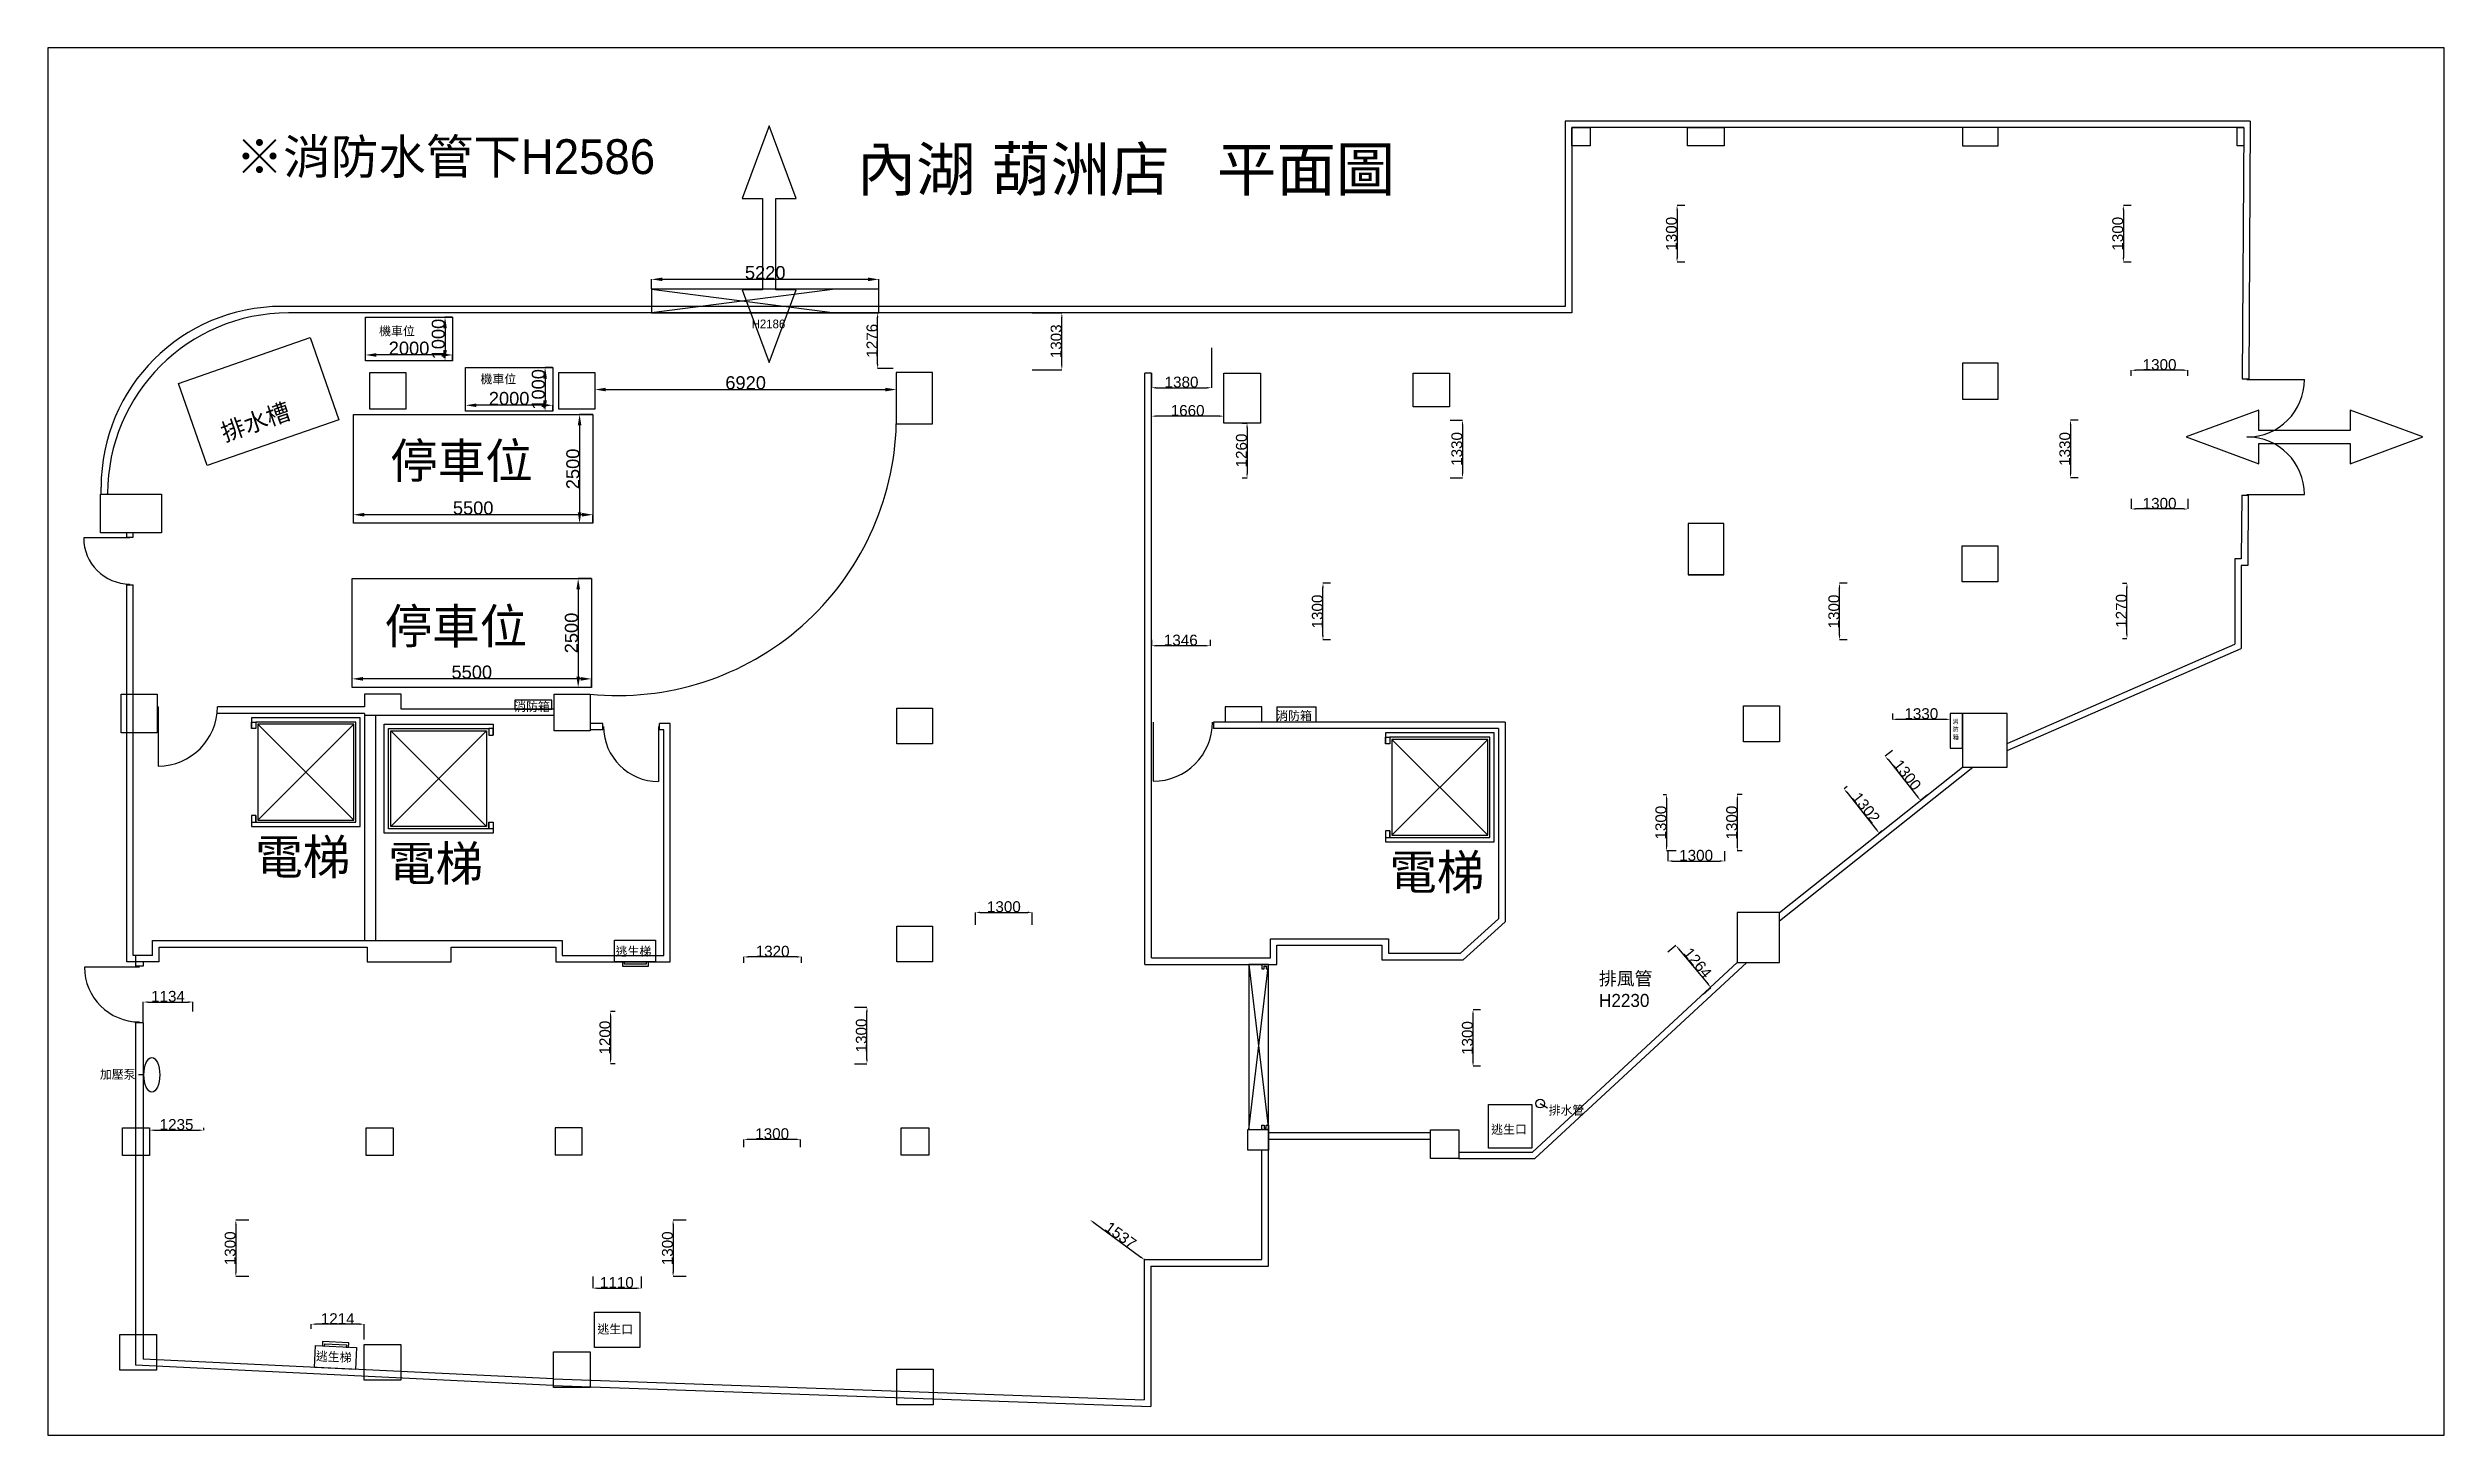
# Model space of a CAD drawing. Header units: millimetres. Extents: x 1751 to 56773, y 691 to 32563.
import ezdxf

# ---------------------------------------------------------------- set-up
doc = ezdxf.new("R2010")
doc.units = ezdxf.units.MM
for name, color, linetype in [('a', 240, 'Continuous'), ('動線', 6, 'Continuous'), ('文字標註', 1, 'Continuous'), ('标注', 7, 'Continuous'), ('標註', 252, 'Continuous')]:
    doc.layers.add(name, color=color, linetype=linetype)
doc.styles.get("Standard").update_dxf_attribs({"font": 'arial.ttf'})
doc.styles.add('新細明體', font='PMingLiU.ttf')

msp = doc.modelspace()

# ---------------------------------------------------------------- linework, layer by layer
at = {"layer": 'a', "ltscale": 5}
for p, q in [((52323, 30883), (36592, 30883)), ((36592, 30883), (36592, 26623)), ((52323, 30883), (52290, 24963)), ((52172, 30733), (36742, 30733)), ((36742, 30733), (36742, 26473)), ((36742, 30313), (36742, 30733)), ((36742, 30733), (37162, 30733)), ((37162, 30313), (36742, 30313)), ((37162, 30733), (37162, 30313)), ((39402, 30313), (39402, 30733)), ((39402, 30733), (40242, 30733)), ((40242, 30313), (39402, 30313)), ((40242, 30733), (40242, 30313)), ((45712, 30733), (45712, 30313)), ((46532, 30733), (45712, 30733)), ((45712, 30313), (46532, 30313)), ((46532, 30313), (46532, 30733)), ((52022, 30313), (52022, 30733)), ((52022, 30733), (52172, 30733)), ((52172, 30313), (52022, 30313)), ((52172, 30733), (52140, 24963)), ((52172, 30733), (52172, 30313)), ((15612, 27023), (15612, 26473)), ((20832, 27023), (15612, 27023)), ((19832, 27023), (15612, 26473)), ((15612, 27023), (19832, 26473)), ((20832, 26473), (20832, 27023)), ((36592, 26623), (7122, 26623)), ((36742, 26473), (7272, 26473)), ((15612, 26473), (20832, 26473)), ((4752, 24856), (7774, 25910)), ((7774, 25910), (8432, 24021)), ((45712, 25323), (45712, 24493)), ((46532, 25323), (45712, 25323)), ((46532, 24493), (46532, 25323)), ((5411, 22967), (4752, 24856)), ((9142, 24263), (9142, 25103)), ((9142, 25103), (9972, 25103)), ((9972, 25103), (9972, 24263)), ((13482, 24263), (13482, 25103)), ((13482, 25103), (14312, 25103)), ((14312, 25103), (14312, 24263)), ((21232, 25103), (21232, 23923)), ((22062, 25103), (21232, 25103)), ((22062, 23923), (22062, 25103)), ((26942, 11504), (26942, 25093)), ((27092, 25093), (26942, 25093)), ((27092, 11654), (27092, 25093)), ((28752, 23943), (28752, 25093)), ((28752, 25093), (29592, 25093)), ((29592, 25093), (29592, 23943)), ((33102, 24313), (33102, 25093)), ((33102, 25093), (33932, 25093)), ((33932, 25093), (33932, 24313)), ((52140, 24963), (52290, 24963)), ((52247, 24943), (53567, 24943)), ((9972, 24263), (9142, 24263)), ((14312, 24263), (13482, 24263)), ((33932, 24313), (33102, 24313)), ((45712, 24493), (46532, 24493)), ((8432, 24021), (5411, 22967)), ((21232, 23923), (22062, 23923)), ((29592, 23943), (28752, 23943)), ((2962, 21423), (2962, 22313)), ((2962, 22313), (4362, 22313)), ((2972, 22313), (2972, 22473)), ((3122, 22313), (3122, 22323)), ((3122, 22313), (3122, 22323)), ((4362, 22313), (4362, 21423)), ((52125, 22283), (52117, 20823)), ((52125, 22283), (52275, 22283)), ((52247, 22303), (53567, 22303)), ((52275, 22283), (52266, 20673)), ((39417, 21633), (39417, 20453)), ((40237, 21633), (39417, 21633)), ((40237, 20453), (40237, 21633)), ((3632, 21304), (2572, 21304)), ((4362, 21423), (2962, 21423)), ((3562, 21323), (3562, 21423)), ((3562, 21323), (3712, 21323)), ((3712, 21323), (3712, 21423)), ((45707, 20293), (45707, 21123)), ((45707, 21123), (46527, 21123)), ((46527, 21123), (46527, 20293)), ((40237, 20453), (39417, 20453)), ((39417, 20453), (40237, 20453)), ((52117, 20823), (51967, 20823)), ((51967, 20823), (51967, 18863)), ((52266, 20673), (52117, 20673)), ((52117, 20673), (52117, 18765)), ((3562, 11563), (3562, 20223)), ((3562, 20223), (3712, 20223)), ((3712, 11713), (3712, 20223)), ((46527, 20293), (45707, 20293)), ((46742, 16583), (51967, 18863)), ((46742, 16420), (52117, 18765)), ((3432, 16823), (3432, 17713)), ((3432, 17713), (4262, 17713)), ((4262, 17713), (4262, 16823)), ((9862, 17713), (9022, 17713)), ((9022, 17713), (9022, 17423)), ((9862, 17373), (9862, 17713)), ((13372, 16873), (13372, 17713)), ((13372, 17713), (14202, 17713)), ((14202, 17713), (14202, 16873)), ((4282, 17423), (4262, 17423)), ((4282, 17423), (4282, 16063)), ((9022, 17423), (5642, 17423)), ((9022, 17273), (5642, 17273)), ((8922, 17173), (6422, 17173)), ((6422, 17173), (6422, 16923)), ((6422, 16923), (6422, 17073)), ((6422, 17073), (6522, 17073)), ((8822, 17073), (6522, 17073)), ((6522, 17073), (6522, 16923)), ((6522, 17073), (6522, 16923)), ((8822, 14773), (8822, 17073)), ((8922, 14673), (8922, 17173)), ((9022, 17273), (9022, 12053)), ((13372, 17223), (9022, 17223)), ((9272, 17223), (9272, 12053)), ((13372, 17373), (9862, 17373)), ((21242, 16573), (21242, 17393)), ((21242, 17393), (22062, 17393)), ((22062, 17393), (22062, 16573)), ((27132, 17073), (27132, 15713)), ((28782, 17073), (28512, 17073)), ((28512, 17073), (28512, 16923)), ((29622, 17423), (28782, 17423)), ((28782, 17423), (28782, 17073)), ((29622, 17073), (28782, 17073)), ((29622, 17073), (29622, 17423)), ((29972, 17073), (29622, 17073)), ((29972, 17423), (29972, 17073)), ((29972, 17423), (30872, 17423)), ((30872, 17073), (29972, 17073)), ((30872, 17073), (30872, 17423)), ((35212, 17073), (30872, 17073)), ((35212, 17073), (35212, 12483)), ((40682, 16623), (40682, 17443)), ((40682, 17443), (41512, 17443)), ((41512, 17443), (41512, 16623)), ((45712, 17273), (45434, 17273)), ((45434, 17273), (45434, 16473)), ((45712, 17273), (45712, 16034)), ((46742, 17273), (45712, 17273)), ((45712, 16473), (45712, 17273)), ((46742, 16034), (46742, 17273)), ((4262, 16823), (3432, 16823)), ((6522, 16923), (6422, 16923)), ((8772, 17023), (6572, 17023)), ((6572, 17023), (6572, 14823)), ((6572, 17023), (8772, 14823)), ((6572, 14823), (8772, 17023)), ((8772, 14823), (8772, 17023)), ((9472, 14523), (9472, 17023)), ((9472, 17023), (11972, 17023)), ((9572, 14623), (9572, 16923)), ((9572, 16923), (11872, 16923)), ((9622, 14673), (9622, 16873)), ((9622, 16873), (11822, 16873)), ((11822, 16873), (9622, 14673)), ((11822, 14673), (9622, 16873)), ((11822, 16873), (11822, 14673)), ((11872, 16923), (11872, 16773)), ((11972, 16923), (11872, 16923)), ((11872, 16923), (11872, 16773)), ((11872, 16773), (11972, 16773)), ((11972, 17023), (11972, 16773)), ((11972, 16773), (11972, 16923)), ((14202, 16873), (13372, 16873)), ((14492, 17043), (14202, 17043)), ((14492, 16893), (14202, 16893)), ((14492, 16893), (14492, 17043)), ((15772, 16968), (15772, 15708)), ((16042, 17043), (15792, 17043)), ((15792, 16893), (15792, 17043)), ((15892, 16893), (15792, 16893)), ((15892, 11713), (15892, 16893)), ((16042, 11563), (16042, 17043)), ((22062, 16573), (21242, 16573)), ((35062, 16923), (28512, 16923)), ((34962, 16823), (32462, 16823)), ((32462, 16823), (32462, 16573)), ((32462, 16573), (32462, 16723)), ((32462, 16723), (32562, 16723)), ((32562, 16573), (32462, 16573)), ((34862, 16723), (32562, 16723)), ((32562, 16723), (32562, 16573)), ((32562, 16723), (32562, 16573)), ((34812, 16673), (32612, 16673)), ((32612, 16673), (32612, 14473)), ((32612, 16673), (34812, 14473)), ((32612, 14473), (34812, 16673)), ((34812, 14473), (34812, 16673)), ((34862, 14423), (34862, 16723)), ((34962, 14323), (34962, 16823)), ((35062, 16923), (35062, 12550)), ((41512, 16623), (40682, 16623)), ((41512, 12699), (45712, 16034)), ((41512, 12507), (45953, 16034)), ((45434, 16473), (45712, 16473)), ((45712, 16034), (46742, 16034)), ((6422, 14923), (6422, 14673)), ((6422, 14923), (6422, 14773)), ((6522, 14923), (6422, 14923)), ((6522, 14923), (6522, 14773)), ((6522, 14773), (6522, 14923)), ((6422, 14773), (6522, 14773)), ((6422, 14673), (8922, 14673)), ((6522, 14773), (8822, 14773)), ((6572, 14823), (8772, 14823)), ((11972, 14523), (9472, 14523)), ((11872, 14623), (9572, 14623)), ((11822, 14673), (9622, 14673)), ((11872, 14773), (11872, 14623)), ((11872, 14623), (11872, 14773)), ((11872, 14773), (11972, 14773)), ((11972, 14623), (11872, 14623)), ((11972, 14773), (11972, 14523)), ((11972, 14773), (11972, 14623)), ((32462, 14573), (32462, 14323)), ((32462, 14573), (32462, 14423)), ((32562, 14573), (32462, 14573)), ((32462, 14423), (32562, 14423)), ((32462, 14323), (34962, 14323)), ((32562, 14573), (32562, 14423)), ((32562, 14423), (32562, 14573)), ((32562, 14423), (34862, 14423)), ((32612, 14473), (34812, 14473)), ((40542, 12699), (40542, 11548)), ((41512, 12699), (40542, 12699)), ((41512, 11548), (41512, 12699)), ((21242, 11563), (21242, 12383)), ((21242, 12383), (22062, 12383)), ((22062, 12383), (22062, 11563)), ((34188, 11764), (35062, 12550)), ((34245, 11614), (35212, 12483)), ((4302, 11563), (3562, 11563)), ((4152, 11713), (3712, 11713)), ((3760, 11713), (3760, 11463)), ((3942, 11563), (3942, 11463)), ((4152, 11713), (4152, 12053)), ((4152, 12053), (13562, 12053)), ((4302, 11563), (4302, 11903)), ((4302, 11903), (9082, 11903)), ((9082, 11903), (9082, 11563)), ((9082, 11563), (11012, 11563)), ((11012, 11563), (11012, 11903)), ((11012, 11903), (13412, 11903)), ((13412, 11903), (13412, 11563)), ((13412, 11563), (16042, 11563)), ((13562, 12053), (13562, 11713)), ((13562, 11713), (15892, 11713)), ((14759, 11563), (14759, 12063)), ((14759, 12063), (15699, 12063)), ((15699, 11563), (14759, 11563)), ((14992, 11563), (14942, 11563)), ((14942, 11563), (14942, 11463)), ((14992, 11513), (14992, 11563)), ((15542, 11563), (15492, 11563)), ((15492, 11563), (15492, 11513)), ((15542, 11463), (15542, 11563)), ((15699, 12063), (15699, 11563)), ((22062, 11563), (21242, 11563)), ((27092, 11654), (29822, 11654)), ((29822, 11654), (29822, 12094)), ((29822, 12094), (32532, 12094)), ((29972, 11504), (29972, 11944)), ((29972, 11944), (32382, 11944)), ((32382, 11944), (32382, 11614)), ((32382, 11614), (34245, 11614)), ((32532, 12094), (32532, 11764)), ((32532, 11764), (34188, 11764)), ((3851, 11443), (2591, 11443)), ((3942, 11463), (3760, 11463)), ((14942, 11463), (14942, 11463)), ((14942, 11463), (15542, 11463)), ((14942, 11463), (14942, 11463)), ((15492, 11513), (14992, 11513)), ((26942, 11504), (29972, 11504)), ((29777, 11504), (29327, 11504)), ((29327, 11504), (29327, 7714)), ((29327, 11504), (29777, 7714)), ((29327, 7714), (29777, 11504)), ((29777, 11504), (29627, 11504)), ((29627, 11504), (29627, 11404)), ((29627, 11404), (29677, 11404)), ((29677, 11404), (29677, 11464)), ((29677, 11464), (29727, 11464)), ((29727, 11464), (29727, 11404)), ((29727, 11404), (29777, 11404)), ((29777, 11404), (29777, 11504)), ((29777, 7714), (29777, 11504)), ((40542, 11548), (35838, 7194)), ((40763, 11548), (35897, 7044)), ((40542, 11548), (41512, 11548)), ((3760, 10163), (3760, 2296)), ((3942, 10163), (3760, 10163)), ((3942, 10163), (3942, 2437)), ((3955, 8968), (3832, 8968)), ((34827, 8284), (35827, 8284)), ((34827, 7284), (34827, 8284)), ((35827, 8284), (35827, 7284)), ((36019, 8307), (36183, 8212)), ((3467, 7113), (3467, 7753)), ((3467, 7753), (4087, 7753)), ((4087, 7753), (4087, 7113)), ((9057, 7113), (9057, 7753)), ((9057, 7753), (9677, 7753)), ((9677, 7753), (9677, 7113)), ((14017, 7753), (13397, 7753)), ((13397, 7753), (13397, 7133)), ((14017, 7133), (14017, 7753)), ((21347, 7123), (21347, 7753)), ((21347, 7753), (21977, 7753)), ((21977, 7753), (21977, 7123)), ((29307, 7234), (29307, 7714)), ((29307, 7714), (29777, 7714)), ((29327, 7714), (29777, 7714)), ((29627, 7714), (29627, 7814)), ((29627, 7814), (29677, 7814)), ((29777, 7714), (29627, 7714)), ((29677, 7814), (29677, 7754)), ((29677, 7754), (29727, 7754)), ((29727, 7754), (29727, 7814)), ((29727, 7814), (29777, 7814)), ((29777, 7814), (29777, 7714)), ((29777, 4584), (29777, 7714)), ((29777, 7714), (29777, 7234)), ((33497, 7044), (33497, 7704)), ((33497, 7704), (34147, 7704)), ((34147, 7704), (34147, 7044)), ((29777, 7234), (29307, 7234)), ((29627, 4724), (29627, 7224)), ((29777, 7644), (33497, 7644)), ((29777, 7364), (29777, 7514)), ((29777, 7494), (33497, 7494)), ((34147, 7194), (35838, 7194)), ((35827, 7284), (34827, 7284)), ((4087, 7113), (3467, 7113)), ((9677, 7113), (9057, 7113)), ((13397, 7133), (14017, 7133)), ((21977, 7123), (21347, 7123)), ((34147, 7044), (33497, 7044)), ((34147, 7044), (35897, 7044)), ((26927, 4724), (26927, 1501)), ((26927, 4724), (29627, 4724)), ((27077, 4574), (27077, 1345)), ((27077, 4574), (29777, 4574)), ((14300, 3513), (15340, 3513)), ((14300, 2703), (14300, 3513)), ((15340, 3513), (15340, 2703)), ((3402, 2183), (3402, 3003)), ((3402, 3003), (4242, 3003)), ((4242, 3003), (4242, 2183)), ((8059, 2839), (8054, 2740)), ((8658, 2811), (8059, 2839)), ((8104, 2737), (8106, 2787)), ((8106, 2787), (8606, 2763)), ((8606, 2763), (8603, 2713)), ((8653, 2711), (8658, 2811)), ((8658, 2811), (8658, 2811)), ((8658, 2811), (8658, 2811)), ((9012, 1953), (9012, 2773)), ((9012, 2773), (9852, 2773)), ((9852, 2773), (9852, 1953)), ((13356, 1833), (3760, 2296)), ((13362, 1983), (3942, 2437)), ((7873, 2248), (7897, 2747)), ((8812, 2202), (7873, 2248)), ((7897, 2747), (8836, 2702)), ((8054, 2740), (8104, 2737)), ((8603, 2713), (8653, 2711)), ((8836, 2702), (8812, 2202)), ((13362, 1783), (13362, 2603)), ((13362, 2603), (14202, 2603)), ((14202, 2603), (14202, 1783)), ((15340, 2703), (14300, 2703)), ((21242, 1383), (21242, 2203)), ((21242, 2203), (22082, 2203)), ((22082, 2203), (22082, 1383)), ((4242, 2183), (3402, 2183)), ((9852, 1953), (9012, 1953)), ((13356, 1833), (27077, 1345)), ((13362, 1983), (26927, 1501)), ((14202, 1783), (13362, 1783)), ((22082, 1383), (21242, 1383))]:
    msp.add_line(p, q, dxfattribs=at)
at = {"layer": 'a', "color": 3, "ltscale": 5}
for p, q in [((8766, 24141), (14266, 24141)), ((8766, 21640), (8766, 24141)), ((14266, 24141), (14266, 21640)), ((14266, 21640), (8766, 21640)), ((8734, 20370), (14234, 20370)), ((8734, 17869), (8734, 20370)), ((14234, 20370), (14234, 17869)), ((14234, 17869), (8734, 17869))]:
    msp.add_line(p, q, dxfattribs=at)
at = {"layer": 'a', "ltscale": 5}
msp.add_circle((36019, 8307), 100, dxfattribs=at)
for centre, radius, start, end in [((7122, 22473), 4150, 90, 180), ((7272, 22323), 4150, 90, 180), ((52247, 24943), 1320, 270, 0), ((52247, 22303), 1320, 0, 90), ((3632, 21304), 1060, 180, 270), ((4282, 17423), 1360, 270, 0), ((27132, 17073), 1360, 270, 0), ((15772, 16968), 1260, 180, 270), ((3851, 11443), 1260, 180, 270)]:
    msp.add_arc(centre, radius, start, end, dxfattribs=at)
msp.add_ellipse((4137, 8968), major_axis=(0, 400), ratio=0.456433, dxfattribs=at)
at = {"layer": 'Defpoints', "ltscale": 5}
for p, q in [((56773, 32563), (1751, 32563)), ((1751, 32563), (1751, 691)), ((56773, 691), (56773, 32563)), ((1751, 691), (56773, 691))]:
    msp.add_line(p, q, dxfattribs=at)
at = {"layer": '動線', "ltscale": 5}
msp.add_arc((14831, 24085), 6403, 264.3603, 358.5517, dxfattribs=at)
at = {"layer": '文字標註', "ltscale": 5}
for p, q in [((18312, 30775), (17694, 29104)), ((18930, 29104), (18312, 30775)), ((17694, 29104), (18162, 29104)), ((18162, 29104), (18162, 27004)), ((18462, 27004), (18462, 29104)), ((18462, 29104), (18930, 29104)), ((18162, 27004), (17694, 27004)), ((17694, 27004), (18312, 25333)), ((18312, 25333), (18930, 27004)), ((18930, 27004), (18462, 27004)), ((52517, 24241), (50847, 23623)), ((52517, 23773), (52517, 24241)), ((56288, 23623), (54617, 24241)), ((54617, 24241), (54617, 23773)), ((54617, 23773), (52517, 23773)), ((50847, 23623), (52517, 23005)), ((52517, 23473), (54617, 23473)), ((52517, 23005), (52517, 23473)), ((54617, 23005), (56288, 23623)), ((54617, 23473), (54617, 23005)), ((13322, 17573), (12472, 17573)), ((12472, 17573), (12472, 17373)), ((12472, 17373), (13322, 17373)), ((13322, 17373), (13322, 17573))]:
    msp.add_line(p, q, dxfattribs=at)
at = {"layer": '标注', "ltscale": 5}
for p, q in [((39342, 28943), (39160, 28943)), ((39160, 28843), (39160, 27743)), ((49590, 28943), (49408, 28943)), ((49408, 28843), (49408, 27743)), ((39342, 27643), (39160, 27643)), ((49590, 27643), (49408, 27643)), ((15612, 27024), (15612, 27247)), ((20582, 27245), (15862, 27245)), ((20832, 27024), (20832, 27247)), ((21162, 26473), (20803, 26473)), ((24353, 26473), (25033, 26473)), ((11043, 26373), (10868, 26373)), ((10870, 26123), (10870, 25624)), ((20803, 25297), (20803, 26373)), ((25033, 25270), (25033, 26373)), ((9044, 25374), (9044, 25509)), ((10794, 25508), (9294, 25508)), ((11043, 25374), (10868, 25374)), ((11044, 25374), (11044, 25509)), ((28472, 25670), (28472, 24754)), ((13341, 25217), (13166, 25217)), ((13167, 24967), (13167, 24468)), ((14312, 25102), (14312, 24711)), ((21162, 25197), (20803, 25197)), ((21232, 25102), (21232, 24711)), ((24353, 25170), (25033, 25170)), ((27092, 25092), (27092, 24754)), ((49590, 25032), (49590, 25156)), ((50790, 25156), (49690, 25156)), ((50890, 25032), (50890, 25156)), ((11342, 24218), (11342, 24353)), ((13092, 24352), (11592, 24352)), ((13341, 24218), (13166, 24218)), ((13342, 24218), (13342, 24353)), ((14562, 24713), (20982, 24713)), ((27192, 24755), (28372, 24755)), ((14265, 24141), (13958, 24141)), ((13959, 23891), (13959, 21890)), ((27092, 23944), (27092, 24102)), ((28652, 24102), (27192, 24102)), ((28752, 23944), (28752, 24102)), ((29173, 23943), (29286, 23943)), ((29286, 23843), (29286, 22783)), ((33953, 24013), (34233, 24013)), ((34233, 23913), (34233, 22783)), ((48370, 24013), (48195, 24013)), ((48195, 23913), (48195, 22783)), ((29173, 22683), (29286, 22683)), ((33953, 22683), (34233, 22683)), ((48370, 22683), (48195, 22683)), ((49590, 22202), (49590, 21969)), ((50890, 22202), (50890, 21969)), ((8766, 21641), (8766, 21838)), ((14016, 21837), (9016, 21837)), ((14265, 21640), (13958, 21640)), ((14266, 21641), (14266, 21838)), ((50790, 21969), (49690, 21969)), ((14233, 20370), (13926, 20370)), ((13927, 20120), (13927, 18119)), ((31203, 20263), (31030, 20263)), ((31030, 19063), (31030, 20163)), ((43063, 20263), (42890, 20263)), ((42891, 19063), (42891, 20163)), ((49391, 20263), (49491, 20263)), ((49491, 19093), (49491, 20163)), ((27092, 18962), (27092, 18826)), ((28338, 18827), (27192, 18827)), ((28438, 18962), (28438, 18826)), ((31203, 18963), (31030, 18963)), ((43063, 18963), (42890, 18963)), ((49391, 18993), (49491, 18993)), ((8734, 17870), (8734, 18068)), ((13984, 18066), (8984, 18066)), ((14233, 17869), (13926, 17869)), ((14234, 17870), (14234, 18068)), ((44104, 17272), (44104, 17136)), ((45334, 17136), (44204, 17136)), ((45434, 17273), (45434, 17136)), ((44104, 16417), (43942, 16288)), ((44004, 16210), (44688, 15348)), ((38841, 15413), (38919, 15413)), ((40652, 15413), (40544, 15413)), ((43064, 15593), (42995, 15538)), ((43057, 15460), (43742, 14597)), ((38919, 15313), (38919, 14213)), ((40544, 15313), (40544, 14213)), ((44912, 15399), (44750, 15270)), ((43873, 14573), (43804, 14519)), ((39140, 14113), (38918, 14113)), ((38948, 14112), (38948, 13881)), ((39048, 13881), (40148, 13881)), ((40248, 14106), (40248, 13881)), ((40652, 14113), (40544, 14113)), ((23052, 12414), (23052, 12702)), ((23152, 12702), (24252, 12702)), ((24352, 12414), (24352, 12702)), ((17732, 11544), (17732, 11678)), ((18952, 11678), (17832, 11678)), ((19052, 11544), (19052, 11678)), ((38949, 11793), (39131, 11944)), ((39194, 11867), (39874, 11049)), ((3942, 10164), (3942, 10642)), ((4042, 10641), (4976, 10641)), ((5076, 10424), (5076, 10642)), ((20273, 10523), (20559, 10523)), ((34643, 10464), (34475, 10464)), ((39756, 10821), (39938, 10972)), ((14776, 10423), (14670, 10423)), ((14671, 10323), (14671, 9323)), ((20558, 9323), (20558, 10423)), ((34475, 9264), (34475, 10364)), ((14776, 9223), (14670, 9223)), ((20273, 9223), (20559, 9223)), ((34643, 9164), (34475, 9164)), ((4087, 7752), (4087, 7696)), ((5322, 7752), (5322, 7696)), ((4187, 7697), (5222, 7697)), ((17732, 7310), (17732, 7486)), ((18932, 7486), (17832, 7486)), ((19032, 7310), (19032, 7486)), ((6363, 5633), (6066, 5633)), ((6066, 5533), (6066, 4433)), ((16403, 5633), (16106, 5633)), ((16106, 5533), (16106, 4433)), ((25689, 5633), (25688, 5633)), ((25769, 5574), (26847, 4783)), ((26928, 4724), (26927, 4724)), ((6363, 4333), (6066, 4333)), ((14260, 4333), (14260, 4067)), ((14360, 4067), (15270, 4067)), ((15370, 4333), (15370, 4067)), ((16403, 4333), (16106, 4333)), ((7798, 3134), (7798, 3240)), ((8912, 3240), (7898, 3240)), ((9012, 2884), (9012, 3240))]:
    msp.add_line(p, q, dxfattribs=at)
for points in [[(39144, 28843), (39177, 28843), (39160, 28943)], [(49391, 28843), (49425, 28843), (49408, 28943)], [(39144, 27743), (39177, 27743), (39160, 27643)], [(49391, 27743), (49425, 27743), (49408, 27643)], [(15862, 27287), (15862, 27204), (15612, 27245)], [(20582, 27287), (20582, 27204), (20832, 27245)], [(20787, 26373), (20820, 26373), (20803, 26473)], [(25016, 26373), (25049, 26373), (25033, 26473)], [(10828, 26123), (10911, 26123), (10870, 26373)], [(9294, 25549), (9294, 25466), (9044, 25508)], [(10794, 25549), (10794, 25466), (11044, 25508)], [(10828, 25624), (10911, 25624), (10870, 25374)], [(13126, 24967), (13209, 24967), (13167, 25217)], [(20787, 25297), (20820, 25297), (20803, 25197)], [(25016, 25270), (25049, 25270), (25033, 25170)], [(27192, 24771), (27192, 24738), (27092, 24755)], [(28372, 24771), (28372, 24738), (28472, 24755)], [(49690, 25173), (49690, 25140), (49590, 25156)], [(50790, 25173), (50790, 25140), (50890, 25156)], [(11592, 24393), (11592, 24310), (11342, 24352)], [(13092, 24393), (13092, 24310), (13342, 24352)], [(13126, 24468), (13209, 24468), (13167, 24218)], [(14562, 24754), (14562, 24671), (14312, 24713)], [(20982, 24754), (20982, 24671), (21232, 24713)], [(13918, 23891), (14001, 23891), (13959, 24141)], [(27192, 24119), (27192, 24085), (27092, 24102)], [(28652, 24119), (28652, 24085), (28752, 24102)], [(29269, 23843), (29303, 23843), (29286, 23943)], [(34216, 23913), (34249, 23913), (34233, 24013)], [(48178, 23913), (48211, 23913), (48195, 24013)], [(29269, 22783), (29303, 22783), (29286, 22683)], [(34216, 22783), (34249, 22783), (34233, 22683)], [(48178, 22783), (48211, 22783), (48195, 22683)], [(9016, 21879), (9016, 21796), (8766, 21837)], [(13918, 21890), (14001, 21890), (13959, 21640)], [(14016, 21879), (14016, 21796), (14266, 21837)], [(49690, 21986), (49690, 21952), (49590, 21969)], [(50790, 21986), (50790, 21952), (50890, 21969)], [(13885, 20120), (13969, 20120), (13927, 20370)], [(31013, 20163), (31046, 20163), (31030, 20263)], [(42874, 20163), (42907, 20163), (42891, 20263)], [(49474, 20163), (49508, 20163), (49491, 20263)], [(27192, 18843), (27192, 18810), (27092, 18827)], [(28338, 18843), (28338, 18810), (28438, 18827)], [(31013, 19063), (31046, 19063), (31030, 18963)], [(42874, 19063), (42907, 19063), (42891, 18963)], [(49474, 19093), (49508, 19093), (49491, 18993)], [(8984, 18108), (8984, 18025), (8734, 18066)], [(13885, 18119), (13969, 18119), (13927, 17869)], [(13984, 18108), (13984, 18025), (14234, 18066)], [(44204, 17153), (44204, 17120), (44104, 17136)], [(45334, 17153), (45334, 17120), (45434, 17136)], [(44017, 16221), (43991, 16200), (43942, 16289)], [(38902, 15313), (38935, 15313), (38919, 15413)], [(40528, 15313), (40561, 15313), (40544, 15413)], [(43070, 15470), (43044, 15449), (42995, 15538)], [(44701, 15359), (44675, 15338), (44751, 15270)], [(43755, 14608), (43729, 14587), (43804, 14519)], [(38902, 14213), (38935, 14213), (38919, 14113)], [(39048, 13898), (39048, 13865), (38948, 13881)], [(40148, 13898), (40148, 13865), (40248, 13881)], [(40528, 14213), (40561, 14213), (40544, 14113)], [(23152, 12718), (23152, 12685), (23052, 12702)], [(24252, 12718), (24252, 12685), (24352, 12702)], [(17832, 11694), (17832, 11661), (17732, 11678)], [(18952, 11694), (18952, 11661), (19052, 11678)], [(39207, 11878), (39182, 11857), (39131, 11944)], [(39887, 11059), (39862, 11038), (39938, 10972)], [(4042, 10658), (4042, 10625), (3942, 10641)], [(4976, 10658), (4976, 10625), (5076, 10641)], [(20542, 10423), (20575, 10423), (20558, 10523)], [(34458, 10364), (34492, 10364), (34475, 10464)], [(14654, 10323), (14687, 10323), (14671, 10423)], [(14654, 9323), (14687, 9323), (14671, 9223)], [(20542, 9323), (20575, 9323), (20558, 9223)], [(34458, 9264), (34492, 9264), (34475, 9164)], [(4187, 7713), (4187, 7680), (4087, 7697)], [(5222, 7713), (5222, 7680), (5322, 7697)], [(17832, 7503), (17832, 7469), (17732, 7486)], [(18932, 7503), (18932, 7469), (19032, 7486)], [(6049, 5533), (6083, 5533), (6066, 5633)], [(16090, 5533), (16123, 5533), (16106, 5633)], [(25779, 5587), (25759, 5560), (25688, 5633)], [(6049, 4433), (6083, 4433), (6066, 4333)], [(16090, 4433), (16123, 4433), (16106, 4333)], [(26856, 4796), (26837, 4769), (26927, 4724)], [(14360, 4084), (14360, 4050), (14260, 4067)], [(15270, 4084), (15270, 4050), (15370, 4067)], [(7898, 3257), (7898, 3223), (7798, 3240)], [(8912, 3257), (8912, 3223), (9012, 3240)]]:
    msp.add_solid(points, dxfattribs=at)
at = {"layer": '標註', "color": 3, "ltscale": 5}
for p, q in [((9044, 26373), (11044, 26373)), ((9044, 25374), (9044, 26373)), ((11044, 26373), (11044, 25374)), ((11044, 25374), (9044, 25374)), ((11342, 25217), (13342, 25217)), ((11342, 24218), (11342, 25217)), ((13342, 25217), (13342, 24218)), ((13342, 24218), (11342, 24218))]:
    msp.add_line(p, q, dxfattribs=at)

# ---------------------------------------------------------------- texts
at = {"layer": 'a', "style": '新細明體'}
for s, height, rotation, p in [('排水槽', 400, 19.2216, (5811, 23513)), ('加壓泵', 200, 360, (2945, 8879)), ('排水管', 200, 360, (36212, 8054)), ('逃生口', 200, 360, (34894, 7614))]:
    msp.add_text(s, height=height, rotation=rotation, dxfattribs=at).set_placement(p)
at = {"layer": '文字標註', "color": 6, "style": '新細明體'}
for s, height, p in [('※消防水管下H2586', 800, (6063, 29664)), ('停車位', 800, (9611, 22678)), ('停車位', 800, (9484, 18875)), ('電梯', 800, (6511, 13574)), ('電梯', 800, (9561, 13424)), ('電梯', 800, (32551, 13224)), ('排風管', 300, (37365, 11030)), ('H2230', 300, (37369, 10528))]:
    msp.add_text(s, height=height, rotation=360, dxfattribs=at).set_placement(p)
at = {"layer": '文字標註', "style": '新細明體'}
for s, height, rotation, p in [('內湖 葫洲店   平面圖', 1000, 360, (20323, 29277)), ('機車位', 200, 360, (9357, 25957)), ('H2186', 200, 360, (17911, 26121)), ('機車位', 200, 360, (11686, 24853)), ('消防箱', 200, 360, (12457, 17326)), ('消防箱', 200, 360, (29957, 17119)), ('消', 100, 360, (45485, 17035)), ('箱', 100, 360, (45489, 16677)), ('防', 100, 360, (45483, 16856)), ('逃生梯', 200, 360, (14788, 11704)), ('逃生口', 200, 360, (14368, 3024)), ('逃生梯', 200, 357.239, (7902, 2408))]:
    msp.add_text(s, height=height, rotation=rotation, dxfattribs=at).set_placement(p)
at = {"layer": '标注', "ltscale": 5, "attachment_point": 5}
for s, insert, char_height, rotation in [('1300', (39032, 28293), 250, 90), ('1300', (49280, 28293), 250, 90), ('1000', (10716, 25873), 300, 90), ('1276', (20675, 25835), 250, 90), ('1303', (24904, 25821), 250, 90), ('1000', (13013, 24717), 300, 90), ('1260', (29158, 23313), 250, 90), ('1330', (34104, 23348), 250, 90), ('1330', (48066, 23348), 250, 90), ('2500', (13806, 22890), 300, 90), ('1300', (30901, 19613), 250, 90), ('1300', (42762, 19613), 250, 90), ('1270', (49363, 19628), 250, 90), ('2500', (13773, 19120), 300, 90), ('1300', (44447, 15859), 250, 308.4514), ('1302', (43500, 15108), 250, 308.4514), ('1300', (38790, 14763), 250, 90), ('1300', (40416, 14763), 250, 90), ('1264', (39633, 11540), 250, 309.7081), ('1200', (14542, 9823), 250, 90), ('1300', (20430, 9873), 250, 90), ('1300', (34347, 9814), 250, 90), ('1537', (26384, 5282), 250, 323.7279), ('1300', (5937, 4983), 250, 90), ('1300', (15978, 4983), 250, 90)]:
    msp.add_mtext(s, dxfattribs=dict(at, insert=insert, char_height=char_height, rotation=rotation))
for s, insert, char_height in [('5220', (18222, 27399), 300), ('2000', (10044, 25662), 300), ('1300', (50240, 25285), 250), ('6920', (17772, 24867), 300), ('1380', (27782, 24883), 250), ('2000', (12342, 24506), 300), ('1660', (27922, 24230), 250), ('5500', (11516, 21991), 300), ('1300', (50240, 22097), 250), ('1346', (27765, 18955), 250), ('5500', (11484, 18220), 300), ('1330', (44769, 17265), 250), ('1300', (39598, 14010), 250), ('1300', (23702, 12830), 250), ('1320', (18392, 11806), 250), ('1134', (4509, 10770), 250), ('1235', (4705, 7825), 250), ('1300', (18382, 7614), 250), ('1110', (14815, 4195), 250), ('1214', (8405, 3366), 250)]:
    msp.add_mtext(s, dxfattribs=dict(at, insert=insert, char_height=char_height))

doc.saveas('drawing.dxf')
